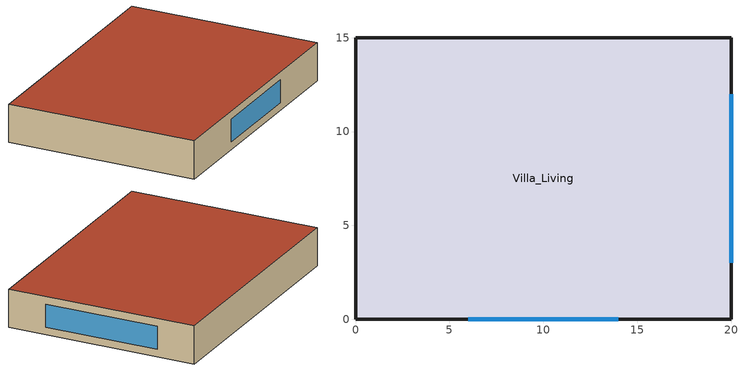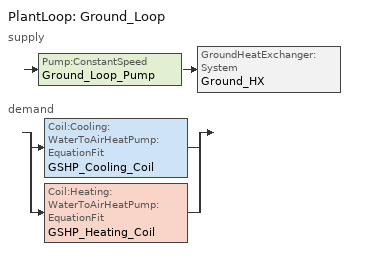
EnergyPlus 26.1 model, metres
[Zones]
Villa_Living
 floor ground (Floor_Internal): 0,0 0,15 20,15 20,0 z0
 wall outside (Wall_External): 20,15 0,15 0,0 20,0 20,15 z0:3
 window (Window_Construction): 6,0 14,0 / 20,3 20,12 z0.6:2.4
 roof outside (Roof_External): 0,15 0,0 20,0 20,15 z3
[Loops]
PlantLoop 'Ground_Loop'
 supply: Pump:ConstantSpeed 'Ground_Loop_Pump' > GroundHeatExchanger:System 'Ground_HX'
 demand: split
  | Coil:Cooling:WaterToAirHeatPump:EquationFit 'GSHP_Cooling_Coil'
  | Coil:Heating:WaterToAirHeatPump:EquationFit 'GSHP_Heating_Coil'
[Building]
Bahrain Villa: North Axis {deg}=0; Terrain=City; Loads Convergence Tolerance Value=0.04; Temperature Convergence Tolerance Value {deltaC}=0.4; Solar Distribution=FullInteriorAndExterior; Maximum Number of Warmup Days=25; Minimum Number of Warmup Days=6
[Site:Location]
Manama_Bahrain: Latitude {deg}=26.23; Longitude {deg}=50.57; Time Zone {hr}=3; Elevation {m}=2
[SizingPeriod:DesignDay]
Manama Summer Design Day: Month=7; Day of Month=21; Day Type=SummerDesignDay; Maximum Dry-Bulb Temperature {C}=46; Daily Dry-Bulb Temperature Range {deltaC}=12; Dry-Bulb Temperature Range Modifier Type=DefaultMultipliers; Humidity Condition Type=Wetbulb; Wetbulb or DewPoint at Max Dry-Bulb {C}=29; Barometric Pressure {Pa}=101325; Wind Speed {m/s}=4; Wind Direction {deg}=270; Rain Indicator=No; Snow Indicator=No; Daylight Saving Time Indicator=No; Solar Model Indicator=ASHRAEClearSky; Sky Clearness=1
[Site:GroundTemperature:Undisturbed:KusudaAchenbach]
Bahrain_Ground_Temp: 2, 1920, 1060, 30, 3, 15
[Site:GroundTemperature:Deep]
30, 30, 30, 30, 30, 30, 30, 30, 30, 30, 30, 30
[Site:GroundTemperature:BuildingSurface]
25, 25, 25, 25, 25, 25, 25, 25, 25, 25, 25, 25
[Material] Thermal Absorptance=0.9
Name | Roughness | Thickness {m} | Conductivity {W/m-K} | Density {kg/m3} | Specific Heat {J/kg-K} | Solar Absorptance | Visible Absorptance
Plaster_20mm | Rough | 0.02 | 0.72 | 1850 | 840 | 0.7 | 0.7
Concrete_200mm | Rough | 0.2 | 1.4 | 2300 | 840 | 0.6 | 0.6
Insulation_50mm; Floor_Insulation_50mm | Rough | 0.05 | 0.035 | 30 | 840 | 0.5 | 0.5
Concrete_Roof_150mm | Rough | 0.15 | 1.4 | 2300 | 840 | 0.6 | 0.6
Roof_Insulation_75mm | Rough | 0.075 | 0.035 | 30 | 840 | 0.5 | 0.5
Screed_50mm | Rough | 0.05 | 1.4 | 2300 | 840 | 0.6 | 0.6
Floor_Tile_10mm | Smooth | 0.01 | 1.5 | 2500 | 800 | 0.5 | 0.5
Floor_Concrete_100mm | Rough | 0.1 | 1.4 | 2300 | 840 | 0.6 | 0.6
[Construction]
Wall_External: Plaster_20mm, Concrete_200mm, Insulation_50mm, Plaster_20mm
Roof_External: Concrete_Roof_150mm, Roof_Insulation_75mm, Screed_50mm
Floor_Internal: Floor_Tile_10mm, Floor_Concrete_100mm, Floor_Insulation_50mm
Window_Construction: Glazing_Double_LowE
[WindowMaterial:SimpleGlazingSystem]
Glazing_Double_LowE: U-Factor {W/m2-K}=1.8; Solar Heat Gain Coefficient=0.25; Visible Transmittance=0.65
[Zone]
Villa_Living: Type=1; Multiplier=1; Ceiling Height {m}=autocalculate; Volume {m3}=autocalculate; Floor Area {m2}=autocalculate
[People]
Villa_Occupancy: Zone or ZoneList or Space or SpaceList=Villa_Living; Number of People Schedule=Occupancy_Schedule; Number of People Calculation Method=People; Number of People=5; Fraction Radiant=0.3; Activity Level Schedule=Activity_Schedule
[Lights]
Villa_Lighting: Zone or ZoneList or Space or SpaceList=Villa_Living; Schedule=Lighting_Schedule; Design Level Calculation Method=Watts/Area; Watts per Zone Floor Area {W/m2}=8; Return Air Fraction=0; Fraction Radiant=0.59; Fraction Visible=0.2; Fraction Replaceable=0
[ElectricEquipment]
Villa_Equipment: Zone or ZoneList or Space or SpaceList=Villa_Living; Schedule=Equipment_Schedule; Design Level Calculation Method=EquipmentLevel; Design Level {W}=1500; Fraction Latent=0; Fraction Radiant=0.3; Fraction Lost=0
[Sizing:Zone]
Villa_Living: Zone Cooling Design Supply Air Temperature Input Method=SupplyAirTemperature; Zone Cooling Design Supply Air Temperature {C}=13; Zone Heating Design Supply Air Temperature Input Method=SupplyAirTemperature; Zone Heating Design Supply Air Temperature {C}=40; Zone Cooling Design Supply Air Humidity Ratio {kgWater/kgDryAir}=0.0085; Zone Heating Design Supply Air Humidity Ratio {kgWater/kgDryAir}=0.008; Cooling Design Air Flow Method=DesignDay; Heating Design Air Flow Method=DesignDay
[ThermostatSetpoint:DualSetpoint]
Thermostat_DualSetpoint: Heating Setpoint Temperature Schedule=Heating_Setpoint; Cooling Setpoint Temperature Schedule=Cooling_Setpoint
[ZoneControl:Thermostat]
Villa_Thermostat_Control: Zone or ZoneList=Villa_Living; Control Type Schedule=Thermostat_Control_Schedule; Control=Thermostat_DualSetpoint
[GroundHeatExchanger:Vertical:Properties]
GHX_Props: Depth of Top of Borehole {m}=1; Borehole Length {m}=100; Borehole Diameter {m}=0.15; Grout Thermal Conductivity {W/m-K}=1; Grout Thermal Heat Capacity {J/m3-K}=1.0E6; Pipe Thermal Conductivity {W/m-K}=0.4; Pipe Thermal Heat Capacity {J/m3-K}=1.5E6; Pipe Outer Diameter {m}=0.02; Pipe Thickness {m}=0.002; U-Tube Distance {m}=0.04
[GroundHeatExchanger:Vertical:Single] GHE:Vertical:Properties Object=GHX_Props
Name | X Location {m} | Y Location {m}
BH_1 | 0 | 0
BH_2 | 5 | 0
BH_3 | 0 | 5
BH_4 | 5 | 5
[GroundHeatExchanger:Vertical:Array]
GHX_Array: Ground Heat Exchanger Vertical Properties Object=GHX_Props; Number of Boreholes in X-Direction=2; Number of Boreholes in Y-Direction=2; Borehole Spacing {m}=5
[GroundHeatExchanger:System]
Ground_HX: Design Flow Rate {m3/s}  (0.5 L/s per borehole x4)=0.002; Undisturbed Ground Temperature Model Type=Site:GroundTemperature:Undisturbed:KusudaAchenbach; Undisturbed Ground Temperature Model=Bahrain_Ground_Temp; Ground Thermal Conductivity {W/m-K}=2; Ground Thermal Heat Capacity {J/m3-K}=2.0E6; g-Function Calculation Method=UHFcalc; GHE:Vertical:Array Object=GHX_Array
[Coil:Cooling:WaterToAirHeatPump:EquationFit]
GSHP_Cooling_Coil: Rated Air Flow Rate {m3/s}=Autosize; Rated Water Flow Rate {m3/s}=0.00556; Rated Total Cooling Capacity {W}=Autosize; Rated Sensible Cooling Capacity {W}=Autosize; Rated Cooling Coefficient of Performance=5; Rated Entering Water Temperature {C}=30; Rated Entering Air Dry-Bulb Temperature {C}=27; Rated Entering Air Wet-Bulb Temperature {C}=19; Total Cooling Capacity Curve=GSHP_Cool_Cap_Curve; Sensible Cooling Capacity Curve=GSHP_Cool_Sens_Cap_Curve; Cooling Power Consumption Curve=GSHP_Cool_Power_Curve; Part Load Fraction Correlation Curve=GSHP_PLF_Curve; Nominal Time for Condensate Removal to Begin {s}=0; Ratio of Initial Moisture Evaporation Rate and Steady State Latent Capacity=0; Maximum Cycling Rate {cycles/hr}=2.5; Latent Capacity Time Constant {s}=60; Fan Delay Time {s}=60
[Coil:Heating:WaterToAirHeatPump:EquationFit]
GSHP_Heating_Coil: Rated Air Flow Rate {m3/s}=Autosize; Rated Water Flow Rate {m3/s}=0.00556; Rated Heating Capacity {W}=Autosize; Rated Heating Coefficient of Performance=4; Rated Entering Water Temperature {C}=20; Rated Entering Air Dry-Bulb Temperature {C}=20; Ratio of Rated Heating Capacity to Rated Cooling Capacity=0.88; Heating Capacity Curve=GSHP_Heat_Cap_Curve; Heating Power Consumption Curve=GSHP_Heat_Power_Curve; Part Load Fraction Correlation Curve=GSHP_PLF_Curve
[Coil:Heating:Electric]
GSHP_Supp_Heating_Coil: Efficiency=1; Nominal Capacity {W}=3000
[Fan:OnOff]
GSHP_Fan: Availability Schedule=Always_On; Fan Total Efficiency=0.75; Pressure Rise {Pa}=250; Maximum Flow Rate {m3/s}=Autosize; Motor Efficiency=0.9; Motor In Airstream Fraction=1
[ZoneHVAC:WaterToAirHeatPump]
Villa_GSHP_Unit: Availability Schedule=Always_On; Cooling Supply Air Flow Rate {m3/s}=Autosize; Heating Supply Air Flow Rate {m3/s}=Autosize; Supply Air Flow Rate When No Cooling or Heating is Needed {m3/s}=0; No Load Supply Air Flow Rate Control Set To Low Speed=No; Outdoor Air Flow Rate During Cooling Operation {m3/s}=0; Outdoor Air Flow Rate During Heating Operation {m3/s}=0; Outdoor Air Flow Rate When No Cooling or Heating is Needed {m3/s}=0; Supply Air Fan=GSHP_Fan; Heating Coil=GSHP_Heating_Coil; Cooling Coil=GSHP_Cooling_Coil; Supplemental Heating Coil=GSHP_Supp_Heating_Coil; Maximum Supply Air Temperature from Supplemental Heater {C}=50; Maximum Outdoor Dry-Bulb Temperature for Supplemental Heater Operation {C}=21; Fan Placement=BlowThrough; Supply Air Fan Operating Mode Schedule=Always_On; Heat Pump Coil Water Flow Mode=Cycling
[Zone equipment]
Villa_Living: Villa_GSHP_Unit
[PlantLoop]
Ground_Loop: Fluid Type=Water; Plant Equipment Operation Scheme=Ground_Loop_Operation; Maximum Loop Temperature {C}=80; Minimum Loop Temperature {C}=5; Maximum Loop Flow Rate {m3/s}=0.002; Minimum Loop Flow Rate {m3/s}=0; Plant Loop Volume {m3}=autocalculate; Load Distribution Scheme=SequentialLoad; Plant Loop Demand Calculation Scheme=SingleSetpoint
[Sizing:Plant]
Ground_Loop: Loop Type=Condenser; Design Loop Exit Temperature {C}=35; Loop Design Temperature Difference {deltaC}=5
[SetpointManager:FollowGroundTemperature]
Ground_Loop_Setpoint_Mgr: Control Variable=Temperature; Offset Temperature Difference {deltaC}=5; Maximum Setpoint Temperature {C}=80; Minimum Setpoint Temperature {C}=5; Setpoint Node or NodeList=GHX_Outlet_Node
[PlantEquipmentOperationSchemes]
Ground_Loop_Operation: Control Scheme Object Type 1=PlantEquipmentOperation:Uncontrolled; Control Scheme Name 1=Ground_Loop_Uncontrolled; Control Scheme Schedule Name 1=Always_On
[PlantEquipmentOperation:Uncontrolled]
Ground_Loop_Uncontrolled: Equipment List=Ground_Loop_GHX_List
[PlantEquipmentList]
Ground_Loop_GHX_List: GroundHeatExchanger:System, Ground_HX
[Pump:ConstantSpeed]
Ground_Loop_Pump: Rated Flow Rate {m3/s}=0.002; Rated Pump Head {Pa}  (18 m head, typical GHX)=179352; Rated Power Consumption {W}=500; Motor Efficiency=0.87; Fraction of Motor Inefficiencies to Fluid Stream=0
[Schedule:Compact]
Occupancy_Schedule: Through: 12/31, For: WeekDays, Until: 07:00, 0.8, Until: 09:00, 0.2, Until: 17:00, 0.1, Until: 22:00, 0.9, Until: 24:00, 0.7, For: Weekends, Until: 09:00, 0.9, Until: 22:00, 0.7, Until: 24:00, 0.8, For: Holidays, Until: 24:00, 0.9, For: SummerDesignDay, Until: 24:00, 0.5, For: WinterDesignDay, Until: 24:00, 0.5, For: CustomDay1, Until: 24:00, 0.5, For: CustomDay2, Until: 24:00, 0.5
Lighting_Schedule: Through: 12/31, For: AllDays, Until: 07:00, 0.1, Until: 18:00, 0, Until: 23:00, 0.8, Until: 24:00, 0.3
Equipment_Schedule: Through: 12/31, For: AllDays, Until: 06:00, 0.3, Until: 09:00, 0.6, Until: 18:00, 0.8, Until: 24:00, 0.5
Activity_Schedule: Through: 12/31, For: AllDays, Until: 24:00, 100
Cooling_Setpoint: Through: 12/31, For: AllDays, Until: 24:00, 24
Heating_Setpoint: Through: 12/31, For: AllDays, Until: 24:00, 18
Thermostat_Control_Schedule: Through: 12/31, For: AllDays, Until: 24:00, 4
Always_On: Through: 12/31, For: AllDays, Until: 24:00, 1
[Curve:QuadLinear]
GSHP_Cool_Cap_Curve: -9.32564, 11.0881, -1.75195, 0.76082, 0, -100, 100, -100, 100, 0, 100, 0, 100, 0, 38
GSHP_Cool_Power_Curve: -3.25323, -0.990977, 4.03829, 0.952179, 0, -100, 100, -100, 100, 0, 100, 0, 100, 0, 38
GSHP_Heat_Cap_Curve: -1.30782, -2.37468, 4.00919, 0.615581, 0, -100, 100, -100, 100, 0, 100, 0, 100, 0, 38
GSHP_Heat_Power_Curve: -2.17352, 0.830808, 1.56828, 0.68971, 0, -100, 100, -100, 100, 0, 100, 0, 100, 0, 38
[Curve:QuintLinear]
GSHP_Cool_Sens_Cap_Curve: -5.26563, 17.3118, -11.4497, -0.944805, 0.739607, 0, -100, 100, -100, 100, -100, 100, 0, 100, 0, 100, 0, 38
[Curve:Quadratic]
GSHP_PLF_Curve: Coefficient1 Constant=0.85; Coefficient2 x=0.15; Coefficient3 x**2=0; Minimum Value of x=0; Maximum Value of x=1
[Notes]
SA-GSHP Bahrain Villa - EnergyPlus 26.1
300 m2 residential villa, Manama, Bahrain
EN8914 Final Year Project
Group: Ahmed Batoog, Eissa Alshammary, Jasim Helal, Ahmed Almomen
Corrected: May 2026
HVAC ARCHITECTURE:
- ZoneHVAC:FourPipeFanCoil serving Villa_Living
- Cooling coil: Coil:Cooling:WaterToAirHeatPump:EquationFit
- Heating coil: Coil:Heating:WaterToAirHeatPump:EquationFit
- Condenser/ground loop: PlantLoop (GroundHeatExchanger:Vertical)
- Chilled-water loop: PlantLoop (HeatPump:WaterToWater:EquationFit:Cooling)
- Fan: Fan:OnOff inside fan-coil
CORRECTIONS FROM PREVIOUS VERSION:
1. Replaced invalid ZoneHVAC:WaterToAirHeatPump block (broken semicolons,
invalid field values "NoLimit", "None", orphaned fields) with a proper
ZoneHVAC:FourPipeFanCoil + WaterToAirHeatPump coil objects.
2. Added complete plant loop topology:
- Chilled-water loop  (HP cooling side → fan-coil cooling coil)
- Hot-water loop      (HP heating side → fan-coil heating coil)
- Ground (condenser) loop (HP source side → vertical GHX)
3. Added GroundHeatExchanger:Vertical (4 × 100 m boreholes).
4. Removed orphaned fields that appeared after premature semicolons.
5. Fixed Sizing:Parameters to exactly 2 fields.
6. Fixed West wall vertex coordinates (were identical to South wall).
7. Added required Sizing:Zone and Sizing:System objects.
8. Added pump objects for each plant loop.
9. Added all required node connections.
10. Removed disconnected OutdoorAir:Node.
SIMULATION CONTROL
LOCATION AND RUN PERIOD
Weather file specified via command line: -w Bahrain_Manama_TMY.epw
